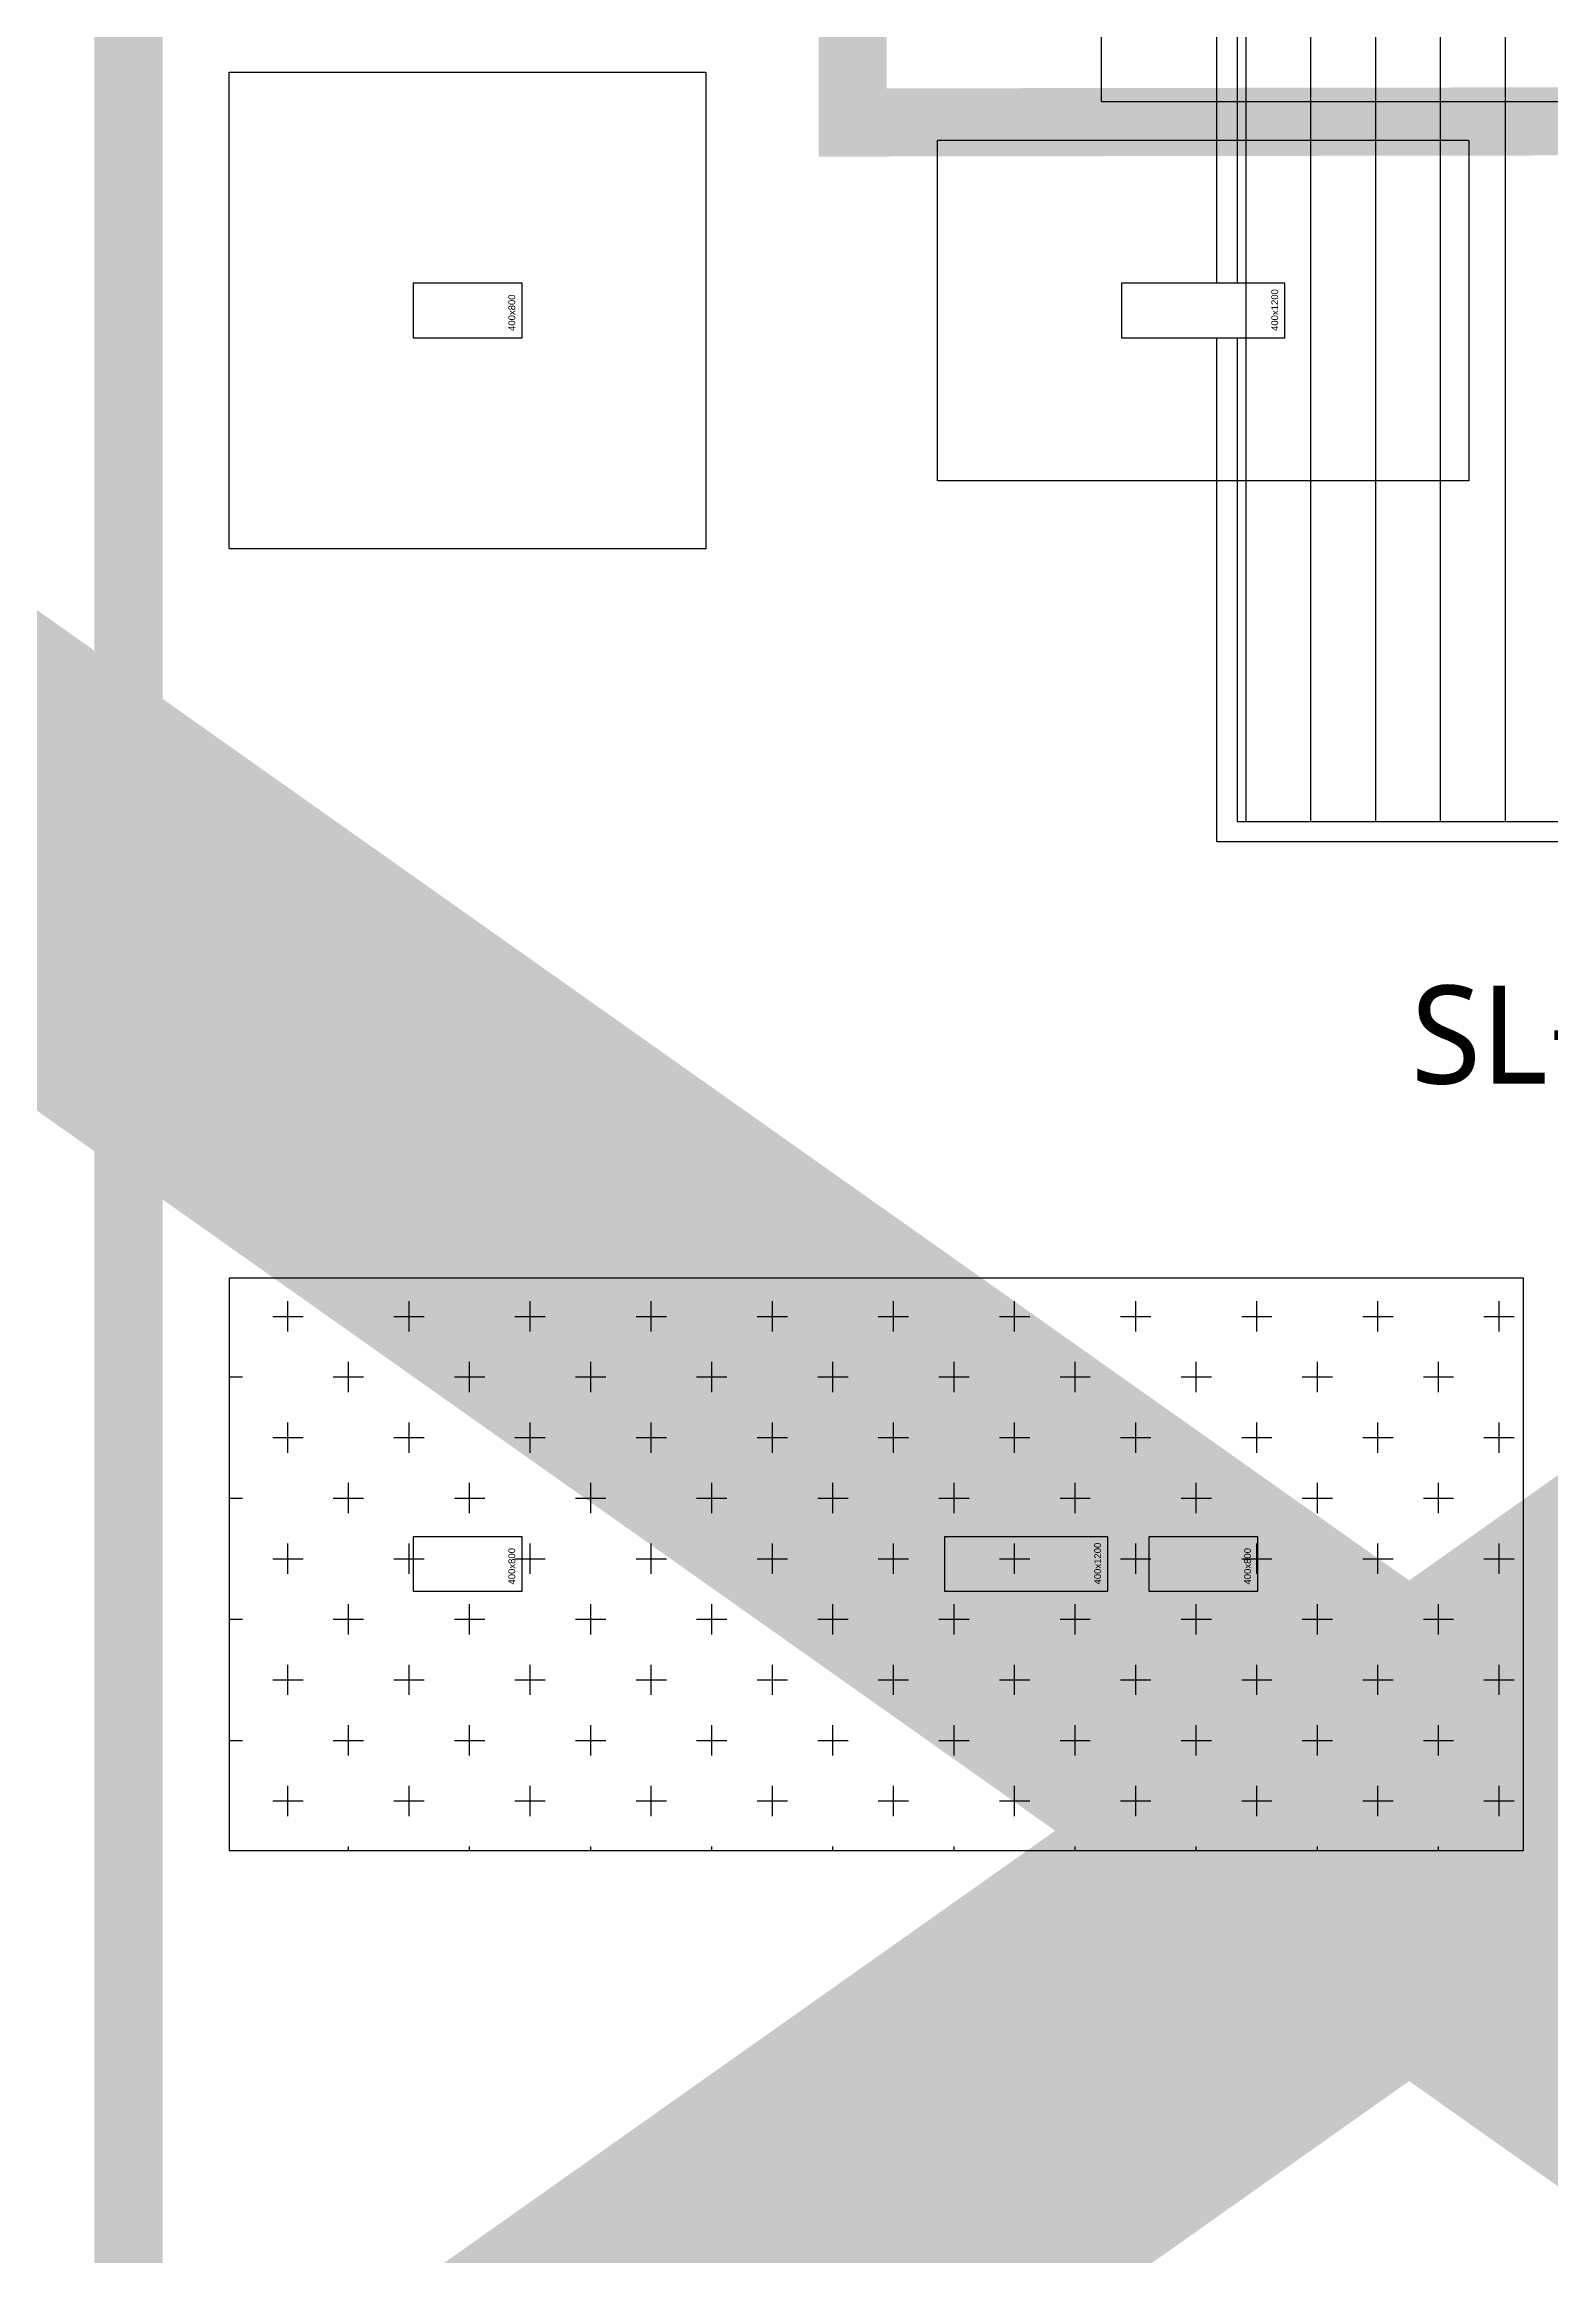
# Model space of a CAD drawing. Header units: millimetres. Extents: x 43843 to 1069877, y 60576 to 148433.
# Drawn here: x 813824 to 824882, y 101385 to 117616 of the extents above; entities that cross this region are included whole.
import ezdxf
from ezdxf.enums import TextEntityAlignment as Align

# ---------------------------------------------------------------- set-up
doc = ezdxf.new("R2010")
doc.units = ezdxf.units.MM
doc.linetypes.add('HID', pattern=[2.5, 1.5, -1])
doc.linetypes.add('HIDDEN', pattern=[0.375, 0.25, -0.125])
for name, color, linetype in [('-S_F', 7, 'Continuous'), ('8', 8, 'Continuous'), ('S-FND_OUTLINE_지하주차장 기초', 4, 'HID'), ('S-HAT', 252, 'Continuous'), ('S-HAT_SLAB LEVEL', 7, 'Continuous'), ('S-TEXT-NOTES-TEXT', 3, 'Continuous'), ('XR-지하주차장$0$AA-COL', 2, 'Continuous'), ('기초', 7, 'Continuous')]:
    doc.layers.add(name, color=color, linetype=linetype)
doc.layers.add('DEFPOINT', color=142, linetype='Continuous', plot=False)
doc.layers.add('S_NOPLOT_251', color=251, linetype='Continuous', plot=False)
doc.styles.add('XR-지하주차장$0$Standard', font='arial.ttf')
doc.styles.add('맑은 고딕', font='malgun.ttf')

# ---------------------------------------------------------------- blocks, each defined once
blk = doc.blocks.new('zw$D357')
at = {"layer": 'S-HAT', "lineweight": -2}
h = blk.add_hatch(dxfattribs=at)
h.set_pattern_fill('CROSS', color=256, scale=70)
h.set_pattern_definition([(0, (-331308.6818607079, 2641039.891143047), (444.5, 444.5), [222.25, -666.75]), (90, (-331197.556860708, 2640928.766143047), (-444.5, 444.5), [222.25, -666.75])])
h.paths.add_polyline_path([(-55759.62759540556, -27727.7620820459), (-46259.62759539694, -27727.7620820459), (-46259.62759539694, -23527.7620820459), (-55759.62759540556, -23527.7620820459)])
at = {"layer": 'S-HAT_SLAB LEVEL', "transparency": 33554559}
h = blk.add_hatch(dxfattribs=at)
h.set_pattern_fill('ANSI31', color=8, scale=150, angle=45)
h.set_pattern_definition([(90, (-331308.5749018475, 62679.21827539796), (-476.2500000000001, 0), [])])
h.paths.add_polyline_path([(-48209.73455426423, 2511.933489013463), (-48209.73455426423, -1926.653482069261), (-48209.62759540649, -1926.653482069261), (-48209.62759540369, -2419.986815405078), (-48209.73455426446, -2419.908378906548), (-48209.73455426446, -14046.65344469715), (-48359.73455426422, -14046.65344469715), (-48359.73455426422, -20176.65344469715), (-40459.73455426422, -20176.65344469715), (-40459.73455426422, -14046.65344469715), (-40609.73455426423, -14046.65344469715), (-40609.73455426446, -1971.00807505846), (-47909.53200764162, 2334.855795079842), (-47909.62759540369, 2334.912178547122), (-47909.62759540369, 2330.878546908498), (-47909.53200764139, 2330.820893649012), (-46159.53200764139, 1275.317541488446), (-46159.53200764162, 877.5785246770828), (-47228.686461373, 877.5785246770828), (-48009.73620337318, 1114.651900814846), (-48009.73596495063, 2393.96217469871), (-48209.62759540369, 2511.870398181491)])
h.paths.add_polyline_path([(-48209.62759540369, -2326.764955000952), (-48209.62759540369, -2419.986815405078), (-48209.73455426446, -2419.908378906548), (-48209.73455426423, -2326.764955000952)])
h.paths.add_polyline_path([(-48209.62759540369, -2326.653482069261), (-48209.62759540369, -1926.764955000952)])
h.paths.add_polyline_path([(-48209.62759540369, -1926.764955000952), (-48209.62759540369, -2326.653482069261)])
h.paths.add_polyline_path([(-48209.62759540369, -1926.764955000952), (-48209.62759540369, -1926.653482069261)])
h.paths.add_polyline_path([(-48209.62759540369, -2326.653482069261), (-48209.62759540369, -2326.764955000952)])
at = {"layer": '-S_F', "linetype": 'HIDDEN', "lineweight": -3}
for p in [(-49359.5320012113, -11526.65348206926), (-39459.53200121131, -14895.54484723043)]:
    blk.add_line(p, (-49359.5320012113, -14895.54484723043), dxfattribs=at)
for points in [[(-55759.62759540718, -14676.65348206833), (-52259.62759540719, -14676.65348206833), (-52259.62759540719, -18176.65348206833), (-55759.62759540718, -18176.65348206833)], [(-50559.62759540393, -15176.65344467666), (-46659.62759540393, -15176.65344467666), (-46659.62759540393, -17676.65344467666), (-50559.62759540393, -17676.65344467666)]]:
    blk.add_lwpolyline(points, close=True, dxfattribs=at)
at = {"layer": 'S-FND_OUTLINE_지하주차장 기초'}
blk.add_lwpolyline([(-55759.62759540556, -27727.7620820459), (-46259.62759539694, -27727.7620820459), (-46259.62759539694, -23527.7620820459), (-55759.62759540556, -23527.7620820459)], close=True, dxfattribs=at)
at = {"layer": 'S-HAT', "linetype": 'ByBlock', "lineweight": -2}
blk.add_lwpolyline([(-55759.62759540556, -23527.7620820459), (-55759.62759540556, -27727.7620820459), (-46259.62759539694, -27727.7620820459), (-46259.62759539671, -23527.7620820459)], close=True, dxfattribs=at)
at = {"layer": 'S_NOPLOT_251'}
for points in [[(-48509.6275954037, -14046.65344469715), (-48359.62759540369, -14046.65344469715), (-48359.62759540369, -16226.65344469715), (-48509.6275954037, -16226.65344469715)], [(-40309.62759540369, -16626.65344469715), (-40309.62759540369, -20326.65344469715), (-48509.6275954037, -20326.65344469715), (-48509.6275954037, -16626.65344469715), (-48359.62759540369, -16626.65344469715), (-48359.62759540369, -20176.65344469715), (-40459.62759540369, -20176.65344469715), (-40459.62759540369, -16626.65344469715)]]:
    blk.add_lwpolyline(points, close=True, dxfattribs=at)
at = {"layer": 'XR-지하주차장$0$AA-COL'}
for points in [[(-53609.62759540369, -16626.76495500095), (-53609.62759540369, -16226.76495500095), (-54409.6275954037, -16226.76495500095), (-54409.6275954037, -16626.76495500095)], [(-48009.6275954037, -16626.76495500095), (-48009.6275954037, -16226.76495500095), (-49209.62759540369, -16226.76495500095), (-49209.62759540369, -16626.76495500095)], [(-53609.62759540369, -25826.76495500095), (-53609.62759540369, -25426.76495500095), (-54409.6275954037, -25426.76495500095), (-54409.6275954037, -25826.76495500095)], [(-49309.62759538553, -25826.76495501027), (-49309.62759538553, -25426.76495501027), (-50509.62759538554, -25426.76495501027), (-50509.62759538554, -25826.76495501027)], [(-48209.62759540369, -25826.76495500095), (-48209.62759540369, -25426.76495500095), (-49009.62759540369, -25426.76495500095), (-49009.62759540369, -25826.76495500095)]]:
    blk.add_lwpolyline(points, close=True, dxfattribs=at)
at = {"layer": '기초', "color": 6, "linetype": 'HID', "ltscale": 3, "const_width": 500}
blk.add_lwpolyline([(-56498.19192278548, -55179.49009371176), (-56497.66029514815, -13109.48375289421), (-51183.36221641278, -13098.65892140847), (-51183.36221641255, -15034.76066461298), (-51183.34348332206, -15034.76066461298), (-51183.34348332206, -15046.77595059294), (-37284.86666548718, -15025.10676782392), (-37297.86901842244, -6685.479806887918), (-14909.64353988901, -6684.054340347647), (-14909.64353988901, -24464.4900604235), (-14909.62480679829, -24464.49006084446), (-14909.62480679829, -24476.50534640346), (-13109.20024625421, -24476.54583629407), (-13108.92086913786, -55179.49009371176)], close=True, dxfattribs=at)
at = {"layer": 'Defpoints', "style": 'XR-지하주차장$0$Standard'}
for s, height, p in [('400x800', 50, (-53659.62759540369, -16576.76495500095)), ('400x1200', 50.00000000000001, (-48059.6275954037, -16576.76495500095)), ('400x1200', 50.00000000000001, (-49359.62759538553, -25776.76495501027)), ('400x800', 50, (-53659.62759540369, -25776.76495500095)), ('400x800', 50, (-48259.62759540369, -25776.76495500095))]:
    blk.add_text(s, height=height, rotation=90, dxfattribs=at).set_placement(p)
at = {"layer": 'S-TEXT-NOTES-TEXT', "color": 3, "style": '맑은 고딕'}
blk.add_text('SL+0 (68.35)', height=720, dxfattribs=at).set_placement((-44443.87118130829, -22100.74815442693), align=Align.CENTER)

msp = doc.modelspace()

# ---------------------------------------------------------------- linework, layer by layer
at = {"layer": 'DEFPOINT', "const_width": 3000}
for points in [[(883842.8125149581, 146933.1435821694), (763842.812514958, 62076.00001668674)], [(763842.812514958, 146933.1428738292), (883842.8125149581, 62076.00001668674)]]:
    msp.add_lwpolyline(points, dxfattribs=at)

# ---------------------------------------------------------------- block references
at = {"layer": '8'}
msp.add_blockref('zw$D357', (870941.0106005511, 132088.5250382027), dxfattribs=at)

doc.saveas('drawing.dxf')
